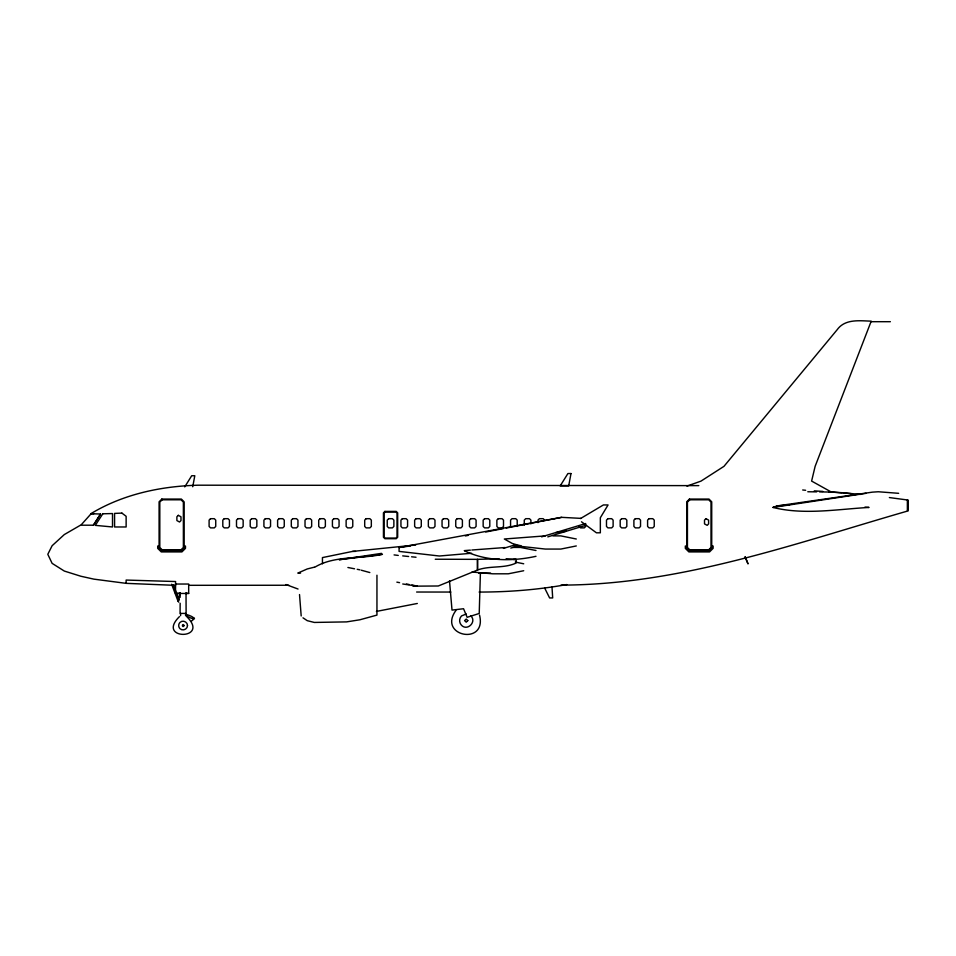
<?xml version="1.0" encoding="UTF-8"?>
<svg xmlns="http://www.w3.org/2000/svg" width="956" height="956" viewBox="0 0 956 956"><rect width="100%" height="100%" fill="white"/><g stroke="black" fill="none" stroke-linecap="round" stroke-linejoin="round"><path stroke-width="1.43" d="M480.414 572.68L479.219 613.477L467.137 617.313L463.552 608.733L452.009 610.095L449.499 580.722M180.158 603.26L180.075 613.417L186.109 613.417L186.026 592.887M192.742 486.747L194.797 475.741L191.702 475.741L184.747 486.891M180.039 592.78L178.402 599.436M686.922 486.102L700.963 481.131L723.979 466.337L837.086 329.82C845.008 318.671 859.408 320.786 871.215 321.156L815.133 466.337L811.608 481.071L831.35 492.053L851.091 493.619M93.413 525.202L100.559 514.041L91.155 513.695L80.866 525.202L93.413 525.202L100.559 514.041M455.964 610.406C437.023 636.23 487.273 646.16 479.53 615.067M585.717 526.433L584.283 527.879L580.519 527.879L579.085 526.433M191.547 621.03L194.462 618.628L193.686 617.696M179.417 616.644C155.505 640.257 210.69 640.269 186.767 616.644M580.543 518.534L603.415 504.947L608.076 504.947L600.344 517.734L600.344 532.803L596.425 532.803L581.487 521.785M80.376 525.262L64.315 534.559L52.114 545.733L47.8 554.301L52.114 563.359L64.315 571.055L80.866 576.241L93.843 579.133L126.132 583.351L175.498 585.359L175.593 581.535L126.132 580.065L126.132 583.351M90.712 513.79C122.942 494.204 160.978 486.138 198.37 485.194L698.8 485.624M178.509 600.595L177.936 600.906L171.638 584.236M864.929 507.11L869.064 507.433C837.456 509.201 803.996 515.224 772.962 507.433L776.834 505.963L872.398 492.149L878.277 491.754L898.652 493.32M586.219 525.191L547.788 536.878M503.418 548.397L516.144 544.55M541.586 536.854L585.717 523.518M510.803 548.087L519.347 545.494M314.309 567.183L307.258 568.951L297.806 573.11L300.566 573.11M376.401 611.422L417.318 603.475M415.681 545.004L352.633 551.397L322.447 557.587L322.447 563.789M576.301 545.948L560.837 549.067L545.362 549.067L521.773 546.485L512.105 543.366L504.326 539.005L545.362 535.886M535.993 556.308C512.631 561.459 486.281 561.471 464.413 550.752M523.709 570.732L508.293 573.803L492.722 573.803L472.001 572.035M466.217 613.991L461.533 615.927A6.668 6.668 0 0 0 461.533 625.296C467.353 631.426 477.008 621.735 470.866 615.927M465.321 535.946L468.237 535.384M485.744 532.002L503.262 528.62M506.178 528.059L561.626 517.339L580.818 518.367M471.547 553.261L439.342 556.01L399.082 551.397L399.082 547.525L561.626 517.339M566.86 584.546C537.953 589.78 508.461 592.075 479.111 592.063M772.962 507.433L866.028 493.32M381.516 553.369L339.189 559.738L382.448 554.301C360.328 559.332 334.421 555.185 314.608 567.326M399.082 547.525L410.315 545.972M555.723 532.588L566.287 531.273L563.574 531.07M776.834 505.963L789.692 504.852M464.413 550.608L470.364 550.13M471.858 550.011L505.115 547.525M478.753 573.337L490.559 573.11M188.679 585.311L288.808 585.251M513.444 559.475L516.156 559.451L516.156 563.024C504.039 568.701 489.998 565.426 477.462 570.027L477.462 559.344L499.116 558.734M176.968 593.389L179.895 593.377M185.751 593.353L188.679 593.341M871.215 321.694L890.371 321.694M553.118 518.678L553.918 518.678M553.046 535.886L560.837 535.886L576.301 539.005M159.09 546.043L157.704 546.043L157.704 548.362L161.253 551.911L181.927 551.911L185.476 548.362L185.476 546.043L184.09 546.043M686.719 546.043L685.332 546.043L685.332 548.362L688.882 551.911L709.567 551.911L713.116 548.362L713.116 546.043L711.718 546.043M512.846 547.43L520.482 547.43L535.993 550.501M352.633 551.397L355.501 551.397M560.981 585.108C680.6 584.929 794.591 543.558 908.2 510.863L908.2 500.084L889.367 497.562M412.992 586.088L417.318 586.088L411.857 585.036M416.613 592.027L450.838 592.051M91.155 513.695L93.831 513.731M807.784 491.754L816.627 491.862M819.567 491.898L831.35 492.053M515.308 545.362L520.96 545.661M506.118 558.758L516.156 559.451M814.285 490.858L822.937 491.432M828.709 491.826L841.686 492.687M843.132 492.818L860.46 494.419M802.682 489.974L805.633 490.285M402.703 555.89L408.63 556.5M411.582 556.798L416.027 557.252M435.267 559.236L477.558 559.344L477.558 570.027L438.278 585.992L417.019 586.136L402.751 583.985M394.075 554.91L398.258 555.424M396.86 582.144L399.584 582.658M406.408 583.985L409.132 584.51M347.912 567.494L354.557 568.796M357.209 569.31L359.862 569.824M515.296 562.08L523.709 563.789M361.284 570.218L369.829 572.548M285.892 584.534L298.045 589.027M186.647 614.541C197.163 617.719 195.442 621.34 186.145 615.628M302.992 617.827L307.258 620.671L314.309 622.44L346.586 621.89L359.862 619.787L376.951 615.09L376.951 575.213M544.609 520.112L543.175 518.678L539.411 518.678L537.977 520.112L537.977 522.645M177.816 600.918L178.784 602.16M544.669 588.036L549.604 597.942L552.688 597.942L551.994 586.924M745.154 556.631L748.034 563.909L745.154 557.133M173.406 584.905L179.131 600.201M299.515 594.56L301.188 615.975M907.364 500.084L907.364 510.468M530.903 523.912L530.903 520.112L529.469 518.678L525.704 518.678L524.27 520.112L524.27 525.167M517.208 526.433L517.208 520.112L515.762 518.678L512.01 518.678L510.564 520.112L510.564 526.433M185.595 613.37L185.595 615.712M180.588 613.37L180.588 615.712M180.158 592.887L180.158 597.333M175.593 584.032L175.498 593.437L188.679 593.485L188.679 584.032L175.593 584.032M570.995 473.543L568.689 485.935L560.168 485.935L567.912 473.543L570.995 473.543M184.161 625.547C181.855 629.072 181.855 622.021 184.161 625.547M467.807 620.611L466.229 622.177L464.592 620.611L466.229 619.034L467.807 620.611M187.507 625.547C187.555 629.299 182.596 631.39 179.979 628.666A4.445 4.445 0 0 1 179.979 622.428C182.596 619.691 187.555 621.794 187.507 625.547M178.593 598.85L178.091 600.249L178.629 598.779M102.818 513.79L95.313 525.358L112.509 526.971L112.509 513.551L102.818 513.79M161.827 499.068L159.09 501.804L159.09 547.776L161.827 550.513L181.353 550.513L184.09 547.776L184.09 501.804L181.353 499.068L161.827 499.068M162.126 499.797L159.807 502.103L159.807 547.489L162.126 549.796L181.054 549.796L183.373 547.489L183.373 502.103L181.054 499.797L162.126 499.797M178.318 515.344L176.884 516.79L176.884 520.566L179.549 522.012L180.983 520.566L180.983 516.79L178.318 515.344M210.535 518.678L209.101 520.112L209.101 526.433L210.535 527.879L214.299 527.879L215.733 526.433L215.733 520.112L214.299 518.678L210.535 518.678M224.242 518.678L222.808 520.112L222.808 526.433L224.242 527.879L228.006 527.879L229.44 526.433L229.44 520.112L228.006 518.678L224.242 518.678M237.948 518.678L236.502 520.112L236.502 526.433L237.948 527.879L241.701 527.879L243.147 526.433L243.147 520.112L241.701 518.678L237.948 518.678M251.643 518.678L250.209 520.112L250.209 526.433L251.643 527.879L255.407 527.879L256.841 526.433L256.841 520.112L255.407 518.678L251.643 518.678M265.35 518.678L263.916 520.112L263.916 526.433L265.35 527.879L269.114 527.879L270.548 526.433L270.548 520.112L269.114 518.678L265.35 518.678M279.056 518.678L277.61 520.112L277.61 526.433L279.056 527.879L282.809 527.879L284.255 526.433L284.255 520.112L282.809 518.678L279.056 518.678M292.751 518.678L291.317 520.112L291.317 526.433L292.751 527.879L296.515 527.879L297.949 526.433L297.949 520.112L296.515 518.678L292.751 518.678M306.458 518.678L305.024 520.112L305.024 526.433L306.458 527.879L310.222 527.879L311.656 526.433L311.656 520.112L310.222 518.678L306.458 518.678M320.164 518.678L318.718 520.112L318.718 526.433L320.164 527.879L323.917 527.879L325.363 526.433L325.363 520.112L323.917 518.678L320.164 518.678M333.871 518.678L332.425 520.112L332.425 526.433L333.871 527.879L337.623 527.879L339.057 526.433L339.057 520.112L337.623 518.678L333.871 518.678M347.566 518.678L346.132 520.112L346.132 526.433L347.566 527.879L351.33 527.879L352.764 526.433L352.764 520.112L351.33 518.678L347.566 518.678M366.136 518.678L364.702 520.112L364.702 526.433L366.136 527.879L369.888 527.879L371.334 526.433L371.334 520.112L369.888 518.678L366.136 518.678M384.874 511.412L383.44 512.846L383.44 537.248L384.874 538.694L396.238 538.694L397.672 537.248L397.672 512.846L396.238 511.412L384.874 511.412M385.137 512.034L384.061 513.109L384.061 536.997L385.137 538.073L395.975 538.073L397.051 536.997L397.051 513.109L395.975 512.034L385.137 512.034M388.674 518.678L387.24 520.112L387.24 526.433L388.674 527.879L392.438 527.879L393.872 526.433L393.872 520.112L392.438 518.678L388.674 518.678M402.38 518.678L400.946 520.112L400.946 526.433L402.38 527.879L406.145 527.879L407.579 526.433L407.579 520.112L406.145 518.678L402.38 518.678M416.087 518.678L414.641 520.112L414.641 526.433L416.087 527.879L419.839 527.879L421.285 526.433L421.285 520.112L419.839 518.678L416.087 518.678M429.782 518.678L428.348 520.112L428.348 526.433L429.782 527.879L433.546 527.879L434.98 526.433L434.98 520.112L433.546 518.678L429.782 518.678M443.488 518.678L442.054 520.112L442.054 526.433L443.488 527.879L447.253 527.879L448.687 526.433L448.687 520.112L447.253 518.678L443.488 518.678M457.195 518.678L455.749 520.112L455.749 526.433L457.195 527.879L460.947 527.879L462.393 526.433L462.393 520.112L460.947 518.678L457.195 518.678M470.902 518.678L469.456 520.112L469.456 526.433L470.902 527.879L474.654 527.879L476.088 526.433L476.088 520.112L474.654 518.678L470.902 518.678M484.596 518.678L483.162 520.112L483.162 526.433L484.596 527.879L488.361 527.879L489.795 526.433L489.795 520.112L488.361 518.678L484.596 518.678M498.303 518.678L496.869 520.112L496.869 526.433L498.303 527.879L502.067 527.879L503.501 526.433L503.501 520.112L502.067 518.678L498.303 518.678M607.932 518.678L606.486 520.112L606.486 526.433L607.932 527.879L611.685 527.879L613.119 526.433L613.119 520.112L611.685 518.678L607.932 518.678M621.627 518.678L620.193 520.112L620.193 526.433L621.627 527.879L625.391 527.879L626.825 526.433L626.825 520.112L625.391 518.678L621.627 518.678M635.334 518.678L633.9 520.112L633.9 526.433L635.334 527.879L639.098 527.879L640.532 526.433L640.532 520.112L639.098 518.678L635.334 518.678M649.04 518.678L647.594 520.112L647.594 526.433L649.04 527.879L652.793 527.879L654.239 526.433L654.239 520.112L652.793 518.678L649.04 518.678M689.455 499.068L686.719 501.804L686.719 547.776L689.455 550.513L708.993 550.513L711.718 547.776L711.718 501.804L708.993 499.068L689.455 499.068M689.754 499.797L687.436 502.103L687.436 547.489L689.754 549.796L708.695 549.796L711.001 547.489L711.001 502.103L708.695 499.797L689.754 499.797M705.946 518.678L704.512 520.112L704.512 523.9L707.177 525.346L708.611 523.9L708.611 520.112L705.946 518.678M121.914 513.109L114.565 513.408L114.589 526.971L126.132 526.971L126.132 516.288L121.914 513.109"/></g></svg>
